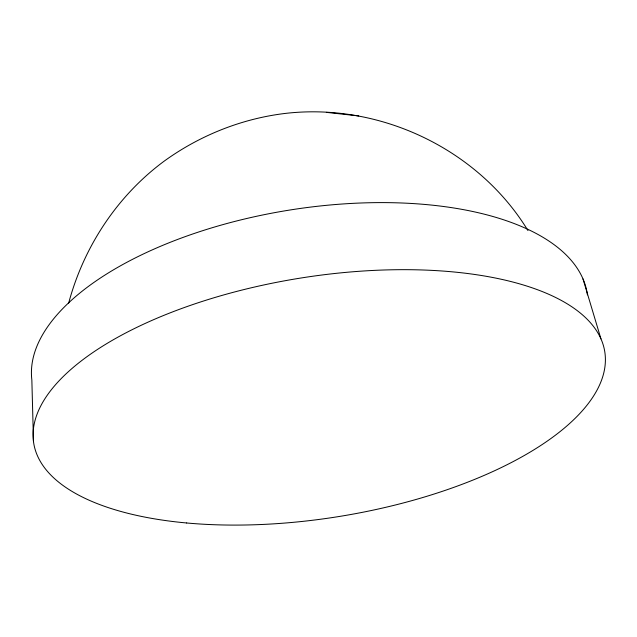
<?xml version="1.0" encoding="UTF-8"?>
<svg xmlns="http://www.w3.org/2000/svg" width="637" height="637" viewBox="0 0 637 637"><rect width="100%" height="100%" fill="white"/><g stroke="black" fill="none" stroke-linecap="round" stroke-linejoin="round"><path stroke-width="0.96" d="M68.645 303.164C83.718 246.861 117.216 195.838 164.211 161.121C200.098 135.155 242.761 118.211 286.833 113.243C380.918 102.891 478.514 149.52 527.946 230.53M358.758 115.926L326.351 112.359M582.998 278.942L600.946 338.852M33.49 441.632L31.85 379.939A281.052 129.311 -9.1 0 1 293.402 209.469A281.052 129.311 -9.1 0 1 587.425 294.875M186.641 522.977A289.166 120.759 -9.1 0 0 605.15 354.634A289.166 120.759 -9.1 0 0 165.907 314.535A289.166 120.759 -9.1 0 0 186.641 522.977"/></g></svg>
